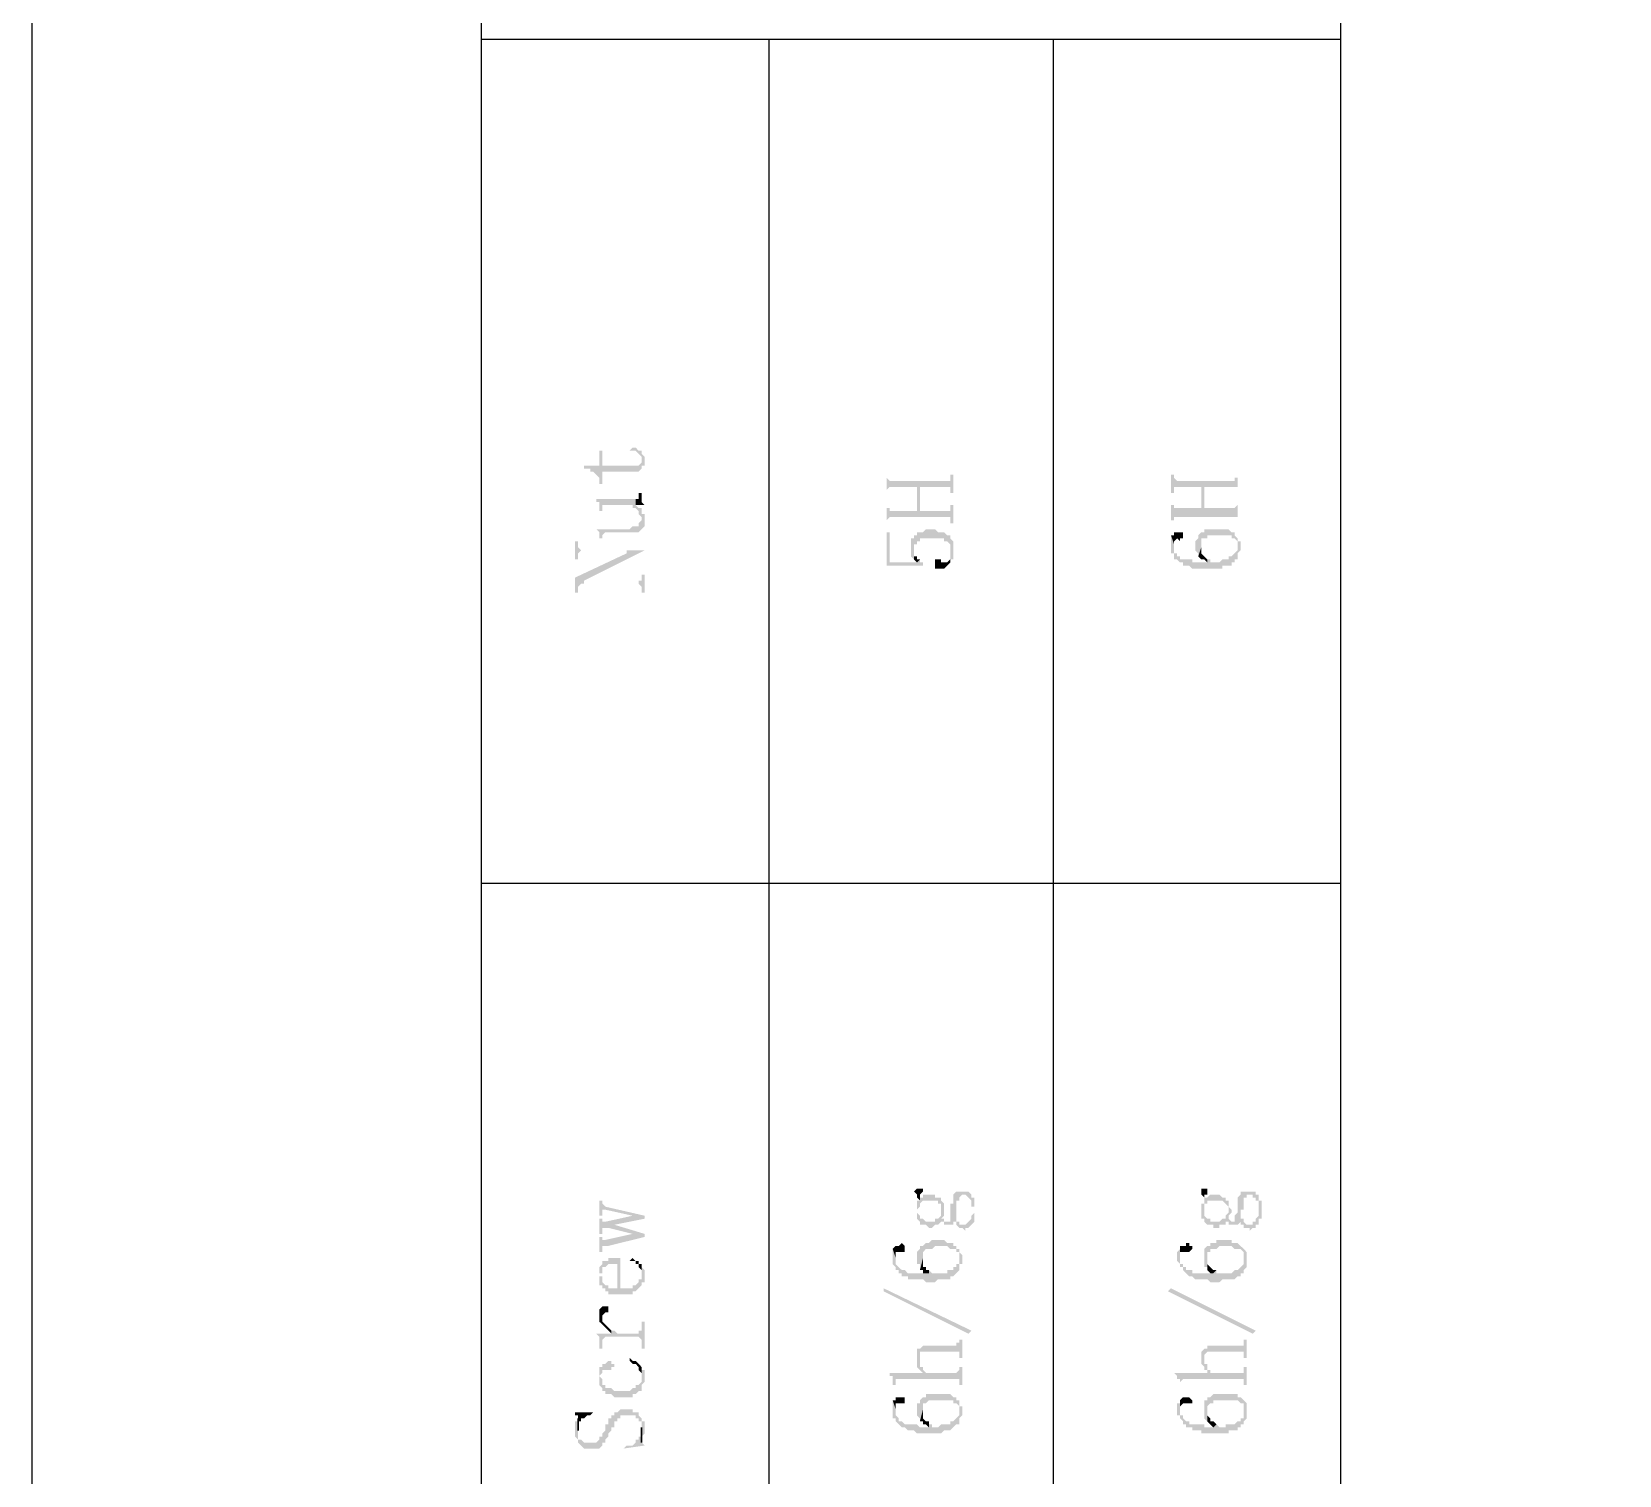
# Model space of a CAD drawing. Header units: inches. Extents: x 3613 to 8393, y -2205 to -794.
# Drawn here: x 7484.47 to 7508.15, y -1386.99 to -1365.45 of the extents above; entities that cross this region are included whole.
import ezdxf

# ---------------------------------------------------------------- set-up
doc = ezdxf.new("R2010")
doc.units = ezdxf.units.IN
doc.header["$MEASUREMENT"] = 0

msp = doc.modelspace()

# ---------------------------------------------------------------- hatches: boundary and pattern name
at = {"transparency": 33554559}
for points in [[(7492.71, -1371.923), (7492.71, -1371.968), (7492.8, -1371.968), (7492.8, -1372.013), (7492.845, -1372.013), (7492.89, -1372.059), (7492.89, -1372.059), (7492.935, -1372.104), (7492.935, -1372.194), (7492.981, -1372.194), (7492.981, -1372.013), (7493.522, -1372.013), (7493.567, -1371.968), (7493.567, -1371.833), (7493.567, -1371.878), (7493.567, -1371.878), (7493.522, -1371.923), (7492.981, -1371.923), (7492.981, -1371.698), (7492.935, -1371.698), (7492.935, -1371.923)], [(7493.387, -1371.698), (7493.477, -1371.698), (7493.522, -1371.743), (7493.522, -1371.743), (7493.567, -1371.788), (7493.567, -1371.968), (7493.567, -1371.923), (7493.612, -1371.923), (7493.612, -1371.833), (7493.612, -1371.788), (7493.567, -1371.743), (7493.567, -1371.698), (7493.522, -1371.698), (7493.477, -1371.652), (7493.432, -1371.652)], [(7497.223, -1372.059), (7497.223, -1372.329), (7497.223, -1372.284), (7497.223, -1372.284), (7497.268, -1372.239), (7497.674, -1372.239), (7497.674, -1372.6), (7497.719, -1372.239), (7498.171, -1372.239), (7498.171, -1372.284), (7498.171, -1372.329), (7498.216, -1372.329), (7498.216, -1372.059), (7498.171, -1372.059), (7498.171, -1372.104), (7498.171, -1372.149), (7497.268, -1372.149), (7497.223, -1372.104)], [(7501.465, -1372.059), (7501.465, -1372.329), (7501.511, -1372.329), (7501.511, -1372.239), (7501.917, -1372.239), (7501.917, -1372.555), (7501.962, -1372.239), (7502.458, -1372.239), (7502.458, -1372.329), (7502.458, -1372.059), (7502.458, -1372.104), (7502.413, -1372.104), (7502.413, -1372.149), (7501.556, -1372.149), (7501.511, -1372.104), (7501.511, -1372.059), (7501.511, -1372.059)], [(7492.89, -1372.42), (7492.89, -1372.465), (7492.935, -1372.465), (7492.935, -1372.51), (7492.935, -1372.6), (7492.981, -1372.6), (7492.981, -1372.555), (7492.981, -1372.51), (7493.432, -1372.51), (7493.432, -1372.555), (7493.477, -1372.555), (7493.522, -1372.6), (7493.522, -1372.645), (7493.522, -1372.645), (7493.567, -1372.69), (7493.567, -1372.736), (7493.567, -1372.555), (7493.522, -1372.555), (7493.477, -1372.51), (7493.477, -1372.42)], [(7493.477, -1372.42), (7493.477, -1372.51), (7493.612, -1372.51), (7493.567, -1372.465), (7493.567, -1372.42), (7493.567, -1372.329), (7493.522, -1372.329), (7493.522, -1372.375), (7493.522, -1372.42), (7493.522, -1372.42)], [(7497.223, -1372.51), (7497.223, -1372.781), (7497.223, -1372.736), (7497.223, -1372.736), (7497.268, -1372.69), (7498.171, -1372.69), (7498.171, -1372.781), (7498.216, -1372.781), (7498.216, -1372.51), (7498.171, -1372.51), (7498.171, -1372.555), (7498.171, -1372.6), (7497.719, -1372.6), (7497.719, -1372.239), (7497.674, -1372.6), (7497.268, -1372.6), (7497.268, -1372.555), (7497.223, -1372.555), (7497.223, -1372.51)], [(7501.465, -1372.51), (7501.465, -1372.736), (7501.511, -1372.736), (7501.511, -1372.69), (7502.458, -1372.69), (7502.458, -1372.736), (7502.458, -1372.51), (7502.458, -1372.51), (7502.413, -1372.555), (7501.962, -1372.555), (7501.962, -1372.239), (7501.917, -1372.555), (7501.511, -1372.555), (7501.511, -1372.51), (7501.511, -1372.51)], [(7492.89, -1372.871), (7492.89, -1372.871), (7492.935, -1372.916), (7492.935, -1372.961), (7492.935, -1373.006), (7492.981, -1373.006), (7492.981, -1372.961), (7492.981, -1372.961), (7493.026, -1372.916), (7493.522, -1372.916), (7493.567, -1372.871), (7493.567, -1372.871), (7493.612, -1372.826), (7493.612, -1372.736), (7493.612, -1372.645), (7493.567, -1372.645), (7493.567, -1372.6), (7493.567, -1372.555), (7493.567, -1372.736), (7493.567, -1372.736), (7493.522, -1372.781), (7493.522, -1372.826), (7493.432, -1372.826), (7493.387, -1372.871)], [(7497.223, -1372.916), (7497.223, -1373.413), (7497.765, -1373.413), (7497.765, -1373.367), (7497.719, -1373.367), (7497.719, -1373.322), (7497.674, -1373.367), (7497.268, -1373.367), (7497.268, -1372.916)], [(7497.584, -1373.142), (7497.584, -1373.187), (7497.584, -1373.277), (7497.584, -1373.277), (7497.629, -1373.322), (7497.629, -1373.142), (7497.629, -1373.097), (7497.674, -1373.097), (7497.674, -1373.052), (7497.719, -1373.052), (7497.719, -1373.006), (7498.08, -1373.006), (7498.08, -1373.052), (7498.126, -1373.052), (7498.171, -1373.097), (7498.171, -1373.142), (7498.171, -1373.322), (7498.216, -1373.322), (7498.216, -1373.232), (7498.216, -1373.142), (7498.216, -1373.052), (7498.216, -1373.052), (7498.171, -1373.006), (7498.171, -1372.961), (7498.126, -1372.961), (7498.08, -1372.916), (7497.99, -1372.916), (7497.945, -1372.871), (7497.81, -1372.871), (7497.765, -1372.916), (7497.674, -1372.916), (7497.674, -1372.961), (7497.629, -1372.961), (7497.629, -1373.006), (7497.584, -1373.006), (7497.584, -1373.097), (7497.584, -1373.097)], [(7501.465, -1372.961), (7501.511, -1373.097), (7501.511, -1373.052), (7501.511, -1373.052), (7501.556, -1373.006), (7501.556, -1373.006), (7501.601, -1373.052), (7501.601, -1373.006), (7501.646, -1373.006), (7501.646, -1372.961), (7501.646, -1372.916), (7501.511, -1372.916), (7501.511, -1372.961)], [(7501.826, -1373.142), (7501.826, -1373.187), (7501.826, -1373.187), (7501.872, -1373.232), (7501.872, -1373.277), (7501.872, -1373.277), (7501.917, -1373.142), (7501.917, -1373.097), (7501.917, -1373.006), (7502.007, -1373.006), (7502.007, -1372.961), (7502.368, -1372.961), (7502.368, -1373.006), (7502.413, -1373.006), (7502.458, -1373.052), (7502.458, -1373.097), (7502.458, -1373.277), (7502.458, -1373.232), (7502.503, -1373.187), (7502.503, -1373.142), (7502.503, -1373.052), (7502.458, -1373.052), (7502.458, -1373.006), (7502.458, -1373.006), (7502.413, -1372.961), (7502.413, -1372.916), (7502.368, -1372.916), (7502.323, -1372.871), (7501.962, -1372.871), (7501.962, -1372.916), (7501.917, -1372.916), (7501.872, -1372.961), (7501.872, -1373.006), (7501.826, -1373.052), (7501.826, -1373.097)], [(7492.574, -1373.052), (7492.574, -1373.322), (7492.619, -1373.322), (7492.619, -1373.232), (7492.619, -1373.232), (7492.665, -1373.187), (7493.342, -1373.187), (7493.342, -1373.232), (7493.612, -1373.187), (7492.665, -1373.187), (7492.619, -1373.142), (7492.619, -1373.052)], [(7501.465, -1373.097), (7501.465, -1373.187), (7501.465, -1373.232), (7501.511, -1373.232), (7501.511, -1373.322), (7501.556, -1373.322), (7501.601, -1373.367), (7501.646, -1373.367), (7501.646, -1373.413), (7501.736, -1373.413), (7501.781, -1373.458), (7502.233, -1373.458), (7502.233, -1373.413), (7502.368, -1373.413), (7502.368, -1373.367), (7502.413, -1373.367), (7502.413, -1373.322), (7502.458, -1373.322), (7502.458, -1373.142), (7502.458, -1373.187), (7502.458, -1373.187), (7502.413, -1373.232), (7502.413, -1373.232), (7502.368, -1373.277), (7502.323, -1373.277), (7502.323, -1373.322), (7502.233, -1373.322), (7502.187, -1373.367), (7502.052, -1373.367), (7502.052, -1373.322), (7502.007, -1373.322), (7502.007, -1373.367), (7501.781, -1373.367), (7501.781, -1373.322), (7501.601, -1373.322), (7501.601, -1373.277), (7501.556, -1373.277), (7501.556, -1373.232), (7501.511, -1373.232), (7501.511, -1373.142), (7501.511, -1373.097), (7501.465, -1372.961), (7501.465, -1373.052), (7501.465, -1373.052)], [(7501.872, -1373.277), (7501.917, -1373.322), (7501.962, -1373.322), (7502.007, -1373.367), (7502.007, -1373.322), (7502.007, -1373.322), (7501.962, -1373.277), (7501.962, -1373.277), (7501.917, -1373.232), (7501.917, -1373.142), (7501.917, -1373.142)], [(7492.574, -1373.593), (7492.574, -1373.819), (7492.619, -1373.819), (7492.619, -1373.729), (7492.619, -1373.729), (7492.665, -1373.683), (7492.71, -1373.638), (7493.612, -1373.187), (7493.342, -1373.232)], [(7497.629, -1373.322), (7497.629, -1373.322), (7497.674, -1373.367), (7497.674, -1373.367), (7497.719, -1373.322), (7497.674, -1373.322), (7497.674, -1373.277), (7497.629, -1373.277), (7497.629, -1373.187), (7497.629, -1373.187)], [(7497.945, -1373.413), (7497.945, -1373.458), (7498.08, -1373.458), (7498.126, -1373.413), (7498.126, -1373.413), (7498.171, -1373.367), (7498.171, -1373.187), (7498.171, -1373.232), (7498.171, -1373.322), (7498.171, -1373.322), (7498.126, -1373.367), (7498.035, -1373.367), (7498.035, -1373.322), (7497.945, -1373.322), (7497.945, -1373.367)], [(7492.665, -1373.683), (7493.522, -1373.683), (7493.567, -1373.729), (7493.567, -1373.819), (7493.612, -1373.819), (7493.612, -1373.548), (7493.567, -1373.548), (7493.567, -1373.638), (7493.522, -1373.638), (7493.522, -1373.683), (7492.71, -1373.683), (7492.71, -1373.638)], [(7497.629, -1382.755), (7497.629, -1382.755), (7497.674, -1382.8), (7497.674, -1382.845), (7497.719, -1382.89), (7497.719, -1382.8), (7497.719, -1382.8), (7497.765, -1382.755), (7497.765, -1382.71), (7497.674, -1382.71)], [(7497.674, -1383.161), (7497.719, -1383.206), (7497.719, -1383.251), (7497.81, -1383.251), (7497.855, -1383.297), (7497.9, -1383.297), (7497.945, -1383.251), (7497.99, -1383.251), (7498.035, -1383.206), (7498.08, -1383.206), (7498.08, -1383.251), (7498.216, -1383.251), (7498.216, -1383.206), (7498.261, -1383.206), (7498.261, -1383.251), (7498.261, -1383.251), (7498.306, -1383.297), (7498.351, -1383.297), (7498.396, -1383.342), (7498.396, -1383.297), (7498.442, -1383.297), (7498.487, -1383.251), (7498.487, -1383.251), (7498.532, -1383.206), (7498.532, -1383.161), (7498.532, -1383.026), (7498.532, -1382.981), (7498.532, -1382.89), (7498.532, -1382.845), (7498.532, -1383.026), (7498.532, -1383.071), (7498.487, -1383.116), (7498.487, -1383.161), (7498.487, -1383.161), (7498.442, -1383.206), (7498.442, -1383.206), (7498.396, -1383.251), (7498.306, -1383.251), (7498.306, -1383.206), (7498.261, -1383.206), (7498.261, -1383.161), (7498.261, -1382.755), (7498.216, -1382.8), (7498.216, -1382.89), (7498.216, -1382.935), (7498.171, -1382.935), (7498.171, -1383.026), (7498.171, -1383.071), (7498.171, -1383.161), (7498.171, -1383.206), (7498.08, -1383.206), (7498.08, -1383.161), (7498.035, -1383.161), (7498.035, -1383.026), (7498.035, -1383.071), (7498.035, -1383.116), (7498.035, -1383.116), (7497.99, -1383.161), (7497.945, -1383.161), (7497.945, -1383.206), (7497.81, -1383.206), (7497.765, -1383.161), (7497.719, -1383.161), (7497.719, -1383.116), (7497.719, -1383.116), (7497.674, -1383.071), (7497.674, -1383.026)], [(7497.674, -1383.026), (7497.674, -1383.071), (7497.674, -1383.161), (7497.674, -1383.026), (7497.674, -1383.026), (7497.719, -1382.981), (7497.719, -1382.935), (7497.719, -1382.935), (7497.765, -1382.89), (7497.99, -1382.89), (7497.99, -1382.935), (7498.035, -1382.935), (7498.035, -1383.026), (7498.035, -1383.161), (7498.08, -1383.116), (7498.08, -1383.026), (7498.08, -1382.935), (7498.08, -1382.935), (7498.035, -1382.89), (7498.035, -1382.845), (7497.945, -1382.845), (7497.945, -1382.8), (7497.765, -1382.8), (7497.765, -1382.845), (7497.719, -1382.845), (7497.719, -1382.8), (7497.719, -1382.89), (7497.674, -1382.89), (7497.674, -1382.935)], [(7498.261, -1382.755), (7498.261, -1383.161), (7498.261, -1383.116), (7498.261, -1383.026), (7498.261, -1382.981), (7498.261, -1382.89), (7498.306, -1382.89), (7498.306, -1382.845), (7498.306, -1382.845), (7498.351, -1382.8), (7498.396, -1382.8), (7498.442, -1382.845), (7498.442, -1382.845), (7498.487, -1382.89), (7498.487, -1382.981), (7498.532, -1382.981), (7498.532, -1383.026), (7498.532, -1382.845), (7498.487, -1382.845), (7498.487, -1382.8), (7498.487, -1382.8), (7498.442, -1382.755)], [(7501.917, -1382.755), (7501.917, -1382.8), (7501.917, -1382.8), (7501.962, -1382.845), (7501.962, -1382.89), (7501.962, -1382.8), (7502.007, -1382.8), (7502.007, -1382.755), (7502.007, -1382.71), (7501.917, -1382.71)], [(7501.917, -1383.026), (7501.917, -1383.071), (7501.917, -1383.161), (7501.962, -1383.161), (7501.962, -1383.026), (7501.962, -1382.935), (7502.007, -1382.935), (7502.007, -1382.89), (7502.233, -1382.89), (7502.278, -1382.935), (7502.278, -1382.935), (7502.323, -1382.981), (7502.323, -1383.026), (7502.323, -1383.161), (7502.323, -1383.116), (7502.323, -1383.116), (7502.368, -1383.071), (7502.368, -1383.026), (7502.368, -1383.026), (7502.323, -1382.981), (7502.323, -1382.935), (7502.323, -1382.89), (7502.278, -1382.89), (7502.278, -1382.845), (7502.233, -1382.845), (7502.187, -1382.8), (7502.052, -1382.8), (7502.007, -1382.845), (7501.962, -1382.845), (7501.962, -1382.8), (7501.962, -1382.89), (7501.962, -1382.935), (7501.917, -1382.935)], [(7501.962, -1383.161), (7501.962, -1383.206), (7501.962, -1383.206), (7502.007, -1383.251), (7502.097, -1383.251), (7502.097, -1383.297), (7502.187, -1383.297), (7502.187, -1383.251), (7502.278, -1383.251), (7502.278, -1383.206), (7502.323, -1383.206), (7502.323, -1383.251), (7502.458, -1383.251), (7502.503, -1383.206), (7502.503, -1383.251), (7502.549, -1383.251), (7502.549, -1383.297), (7502.639, -1383.297), (7502.639, -1383.342), (7502.684, -1383.297), (7502.729, -1383.297), (7502.729, -1383.251), (7502.774, -1383.251), (7502.774, -1383.206), (7502.774, -1383.161), (7502.819, -1383.161), (7502.819, -1383.026), (7502.819, -1382.981), (7502.819, -1382.89), (7502.774, -1382.89), (7502.774, -1382.845), (7502.774, -1383.026), (7502.774, -1383.116), (7502.774, -1383.116), (7502.729, -1383.161), (7502.729, -1383.206), (7502.684, -1383.206), (7502.684, -1383.251), (7502.594, -1383.251), (7502.549, -1383.206), (7502.549, -1383.161), (7502.503, -1383.161), (7502.503, -1382.755), (7502.503, -1382.8), (7502.503, -1382.8), (7502.458, -1382.845), (7502.458, -1382.89), (7502.458, -1382.935), (7502.458, -1383.026), (7502.458, -1383.071), (7502.458, -1383.071), (7502.413, -1383.116), (7502.413, -1383.161), (7502.413, -1383.206), (7502.368, -1383.206), (7502.323, -1383.161), (7502.323, -1383.026), (7502.323, -1383.071), (7502.323, -1383.071), (7502.278, -1383.116), (7502.278, -1383.161), (7502.233, -1383.161), (7502.187, -1383.206), (7502.052, -1383.206), (7502.052, -1383.161), (7502.007, -1383.161), (7501.962, -1383.116), (7501.962, -1383.026)], [(7502.503, -1382.755), (7502.503, -1383.161), (7502.503, -1383.116), (7502.503, -1383.026), (7502.549, -1383.026), (7502.549, -1382.981), (7502.549, -1382.89), (7502.549, -1382.845), (7502.594, -1382.845), (7502.594, -1382.8), (7502.684, -1382.8), (7502.684, -1382.845), (7502.729, -1382.845), (7502.729, -1382.89), (7502.774, -1382.89), (7502.774, -1382.981), (7502.774, -1383.026), (7502.774, -1382.845), (7502.774, -1382.8), (7502.729, -1382.8), (7502.729, -1382.755), (7502.549, -1382.755)], [(7492.935, -1382.89), (7492.935, -1383.116), (7492.981, -1383.116), (7492.981, -1383.071), (7492.981, -1383.026), (7493.026, -1383.026), (7493.432, -1383.116), (7493.432, -1383.116), (7493.612, -1383.161), (7493.612, -1383.116), (7493.026, -1382.981), (7493.026, -1382.981), (7492.981, -1382.935), (7492.981, -1382.89)], [(7492.935, -1383.161), (7492.935, -1383.387), (7492.981, -1383.387), (7492.981, -1383.342), (7492.981, -1383.297), (7493.071, -1383.297), (7493.161, -1383.251), (7493.612, -1383.161), (7493.432, -1383.116), (7493.026, -1383.206), (7492.981, -1383.206), (7492.981, -1383.161), (7492.981, -1383.161)], [(7493.071, -1383.297), (7493.432, -1383.387), (7493.432, -1383.387), (7493.612, -1383.432), (7493.612, -1383.387), (7493.161, -1383.251)], [(7492.935, -1383.432), (7492.935, -1383.658), (7492.981, -1383.658), (7492.981, -1383.612), (7492.981, -1383.567), (7493.071, -1383.567), (7493.612, -1383.432), (7493.432, -1383.387), (7493.026, -1383.477), (7492.981, -1383.477), (7492.981, -1383.432), (7492.981, -1383.432)], [(7497.313, -1383.612), (7497.358, -1383.748), (7497.358, -1383.703), (7497.358, -1383.658), (7497.494, -1383.658), (7497.494, -1383.612), (7497.494, -1383.567), (7497.494, -1383.567), (7497.449, -1383.522), (7497.449, -1383.522), (7497.403, -1383.567), (7497.358, -1383.567)], [(7497.674, -1383.748), (7497.674, -1383.838), (7497.719, -1383.838), (7497.719, -1383.883), (7497.719, -1383.928), (7497.765, -1383.748), (7497.765, -1383.658), (7497.765, -1383.658), (7497.81, -1383.612), (7497.9, -1383.612), (7497.945, -1383.567), (7498.126, -1383.567), (7498.171, -1383.612), (7498.261, -1383.612), (7498.261, -1383.658), (7498.306, -1383.658), (7498.306, -1383.748), (7498.306, -1383.928), (7498.306, -1383.838), (7498.351, -1383.838), (7498.351, -1383.748), (7498.351, -1383.703), (7498.351, -1383.703), (7498.306, -1383.658), (7498.306, -1383.612), (7498.261, -1383.612), (7498.261, -1383.567), (7498.216, -1383.567), (7498.216, -1383.522), (7498.126, -1383.522), (7498.08, -1383.477), (7497.9, -1383.477), (7497.855, -1383.522), (7497.81, -1383.522), (7497.765, -1383.567), (7497.719, -1383.567), (7497.719, -1383.612), (7497.719, -1383.612), (7497.674, -1383.658), (7497.674, -1383.703), (7497.674, -1383.703)], [(7501.601, -1383.612), (7501.601, -1383.748), (7501.601, -1383.703), (7501.601, -1383.658), (7501.736, -1383.658), (7501.781, -1383.612), (7501.781, -1383.567), (7501.736, -1383.567), (7501.736, -1383.522), (7501.691, -1383.522), (7501.691, -1383.567), (7501.601, -1383.567)], [(7501.962, -1383.748), (7501.962, -1383.838), (7501.962, -1383.883), (7502.007, -1383.883), (7502.007, -1383.928), (7502.007, -1383.748), (7502.007, -1383.658), (7502.052, -1383.658), (7502.052, -1383.612), (7502.142, -1383.612), (7502.187, -1383.567), (7502.368, -1383.567), (7502.413, -1383.612), (7502.503, -1383.612), (7502.549, -1383.658), (7502.549, -1383.748), (7502.549, -1383.928), (7502.594, -1383.883), (7502.594, -1383.838), (7502.594, -1383.748), (7502.594, -1383.703), (7502.594, -1383.658), (7502.594, -1383.658), (7502.549, -1383.612), (7502.549, -1383.612), (7502.503, -1383.567), (7502.503, -1383.567), (7502.458, -1383.522), (7502.368, -1383.522), (7502.368, -1383.477), (7502.142, -1383.477), (7502.142, -1383.522), (7502.052, -1383.522), (7502.052, -1383.567), (7502.007, -1383.567), (7501.962, -1383.612), (7501.962, -1383.703), (7501.962, -1383.703)], [(7492.935, -1383.883), (7492.935, -1384.019), (7492.935, -1383.974), (7492.981, -1383.974), (7492.981, -1383.928), (7492.981, -1383.883), (7493.026, -1383.883), (7493.071, -1383.838), (7493.206, -1383.838), (7493.206, -1384.199), (7493.251, -1384.289), (7493.432, -1384.289), (7493.432, -1384.244), (7493.477, -1384.244), (7493.522, -1384.199), (7493.522, -1384.199), (7493.567, -1384.154), (7493.567, -1384.109), (7493.612, -1384.109), (7493.612, -1384.019), (7493.612, -1383.974), (7493.612, -1383.928), (7493.567, -1383.883), (7493.567, -1383.838), (7493.567, -1383.974), (7493.567, -1384.064), (7493.522, -1384.064), (7493.522, -1384.109), (7493.522, -1384.109), (7493.477, -1384.154), (7493.432, -1384.154), (7493.432, -1384.199), (7493.251, -1384.199), (7493.251, -1383.748), (7493.071, -1383.748), (7493.071, -1383.793), (7492.981, -1383.793), (7492.981, -1383.838), (7492.981, -1383.838)], [(7493.387, -1383.793), (7493.477, -1383.793), (7493.477, -1383.838), (7493.522, -1383.838), (7493.522, -1383.883), (7493.522, -1383.883), (7493.567, -1383.928), (7493.567, -1383.974), (7493.567, -1383.838), (7493.522, -1383.838), (7493.522, -1383.793), (7493.477, -1383.793), (7493.432, -1383.748), (7493.432, -1383.748)], [(7497.313, -1383.703), (7497.313, -1383.793), (7497.313, -1383.838), (7497.313, -1383.838), (7497.358, -1383.883), (7497.358, -1383.928), (7497.403, -1383.928), (7497.403, -1383.974), (7497.449, -1383.974), (7497.449, -1384.019), (7497.539, -1384.019), (7497.539, -1384.064), (7497.765, -1384.064), (7497.81, -1384.109), (7497.945, -1384.109), (7497.99, -1384.064), (7498.171, -1384.064), (7498.171, -1384.019), (7498.216, -1384.019), (7498.261, -1383.974), (7498.261, -1383.974), (7498.306, -1383.928), (7498.306, -1383.748), (7498.306, -1383.793), (7498.306, -1383.838), (7498.261, -1383.838), (7498.261, -1383.883), (7498.216, -1383.883), (7498.216, -1383.928), (7498.126, -1383.928), (7498.126, -1383.974), (7497.9, -1383.974), (7497.855, -1383.928), (7497.855, -1383.974), (7497.539, -1383.974), (7497.494, -1383.928), (7497.449, -1383.928), (7497.403, -1383.883), (7497.403, -1383.883), (7497.358, -1383.838), (7497.358, -1383.748), (7497.358, -1383.748), (7497.313, -1383.612)], [(7497.719, -1383.928), (7497.765, -1383.928), (7497.765, -1383.974), (7497.855, -1383.974), (7497.855, -1383.928), (7497.81, -1383.928), (7497.81, -1383.883), (7497.765, -1383.883), (7497.765, -1383.793), (7497.765, -1383.748)], [(7501.556, -1383.703), (7501.556, -1383.793), (7501.556, -1383.793), (7501.601, -1383.838), (7501.601, -1383.883), (7501.646, -1383.883), (7501.646, -1383.928), (7501.646, -1383.928), (7501.691, -1383.974), (7501.691, -1383.974), (7501.736, -1384.019), (7501.781, -1384.019), (7501.826, -1384.064), (7502.007, -1384.064), (7502.052, -1384.109), (7502.187, -1384.109), (7502.233, -1384.064), (7502.413, -1384.064), (7502.458, -1384.019), (7502.503, -1384.019), (7502.503, -1383.974), (7502.549, -1383.974), (7502.549, -1383.928), (7502.549, -1383.748), (7502.549, -1383.793), (7502.549, -1383.838), (7502.549, -1383.838), (7502.503, -1383.883), (7502.503, -1383.883), (7502.458, -1383.928), (7502.413, -1383.928), (7502.368, -1383.974), (7502.142, -1383.974), (7502.142, -1383.928), (7502.097, -1383.974), (7501.781, -1383.974), (7501.781, -1383.928), (7501.691, -1383.928), (7501.691, -1383.883), (7501.646, -1383.883), (7501.646, -1383.838), (7501.601, -1383.838), (7501.601, -1383.748), (7501.601, -1383.612), (7501.601, -1383.612), (7501.556, -1383.658)], [(7502.007, -1383.928), (7502.007, -1383.928), (7502.052, -1383.974), (7502.097, -1383.974), (7502.142, -1383.928), (7502.097, -1383.928), (7502.052, -1383.883), (7502.052, -1383.883), (7502.007, -1383.838), (7502.007, -1383.793), (7502.007, -1383.748)], [(7492.935, -1384.019), (7492.935, -1384.109), (7492.935, -1384.154), (7492.981, -1384.154), (7492.981, -1384.199), (7493.026, -1384.199), (7493.026, -1384.244), (7493.071, -1384.244), (7493.071, -1384.289), (7493.251, -1384.289), (7493.206, -1384.199), (7493.071, -1384.199), (7493.071, -1384.154), (7493.026, -1384.154), (7492.981, -1384.109), (7492.981, -1384.019), (7492.935, -1384.019), (7492.935, -1383.883), (7492.935, -1383.928), (7492.935, -1383.974)], [(7498.487, -1384.831), (7498.442, -1384.876), (7497.178, -1384.244), (7497.178, -1384.199)], [(7502.729, -1384.831), (7502.684, -1384.876), (7501.42, -1384.244), (7501.465, -1384.199)], [(7492.935, -1384.605), (7492.935, -1384.651), (7492.935, -1384.696), (7492.981, -1384.741), (7492.981, -1384.605), (7492.981, -1384.605), (7493.026, -1384.56), (7493.071, -1384.56), (7493.071, -1384.515), (7493.071, -1384.47), (7492.981, -1384.47), (7492.935, -1384.515), (7492.935, -1384.56)], [(7492.89, -1384.876), (7492.89, -1384.876), (7492.935, -1384.921), (7492.935, -1384.966), (7492.935, -1385.057), (7492.935, -1385.102), (7492.981, -1385.102), (7492.981, -1384.966), (7492.981, -1384.966), (7493.026, -1384.921), (7493.522, -1384.921), (7493.567, -1384.966), (7493.567, -1385.102), (7493.612, -1385.102), (7493.612, -1384.696), (7493.567, -1384.696), (7493.567, -1384.831), (7493.522, -1384.831), (7493.522, -1384.876), (7493.206, -1384.876), (7493.161, -1384.831), (7493.116, -1384.831), (7493.116, -1384.876)], [(7492.981, -1384.741), (7492.981, -1384.741), (7493.026, -1384.786), (7493.026, -1384.786), (7493.071, -1384.831), (7493.071, -1384.831), (7493.116, -1384.876), (7493.116, -1384.831), (7493.116, -1384.831), (7493.071, -1384.786), (7493.071, -1384.786), (7493.026, -1384.741), (7493.026, -1384.741), (7492.981, -1384.696), (7492.981, -1384.651), (7492.981, -1384.605)], [(7497.719, -1385.102), (7497.719, -1385.237), (7497.719, -1385.192), (7497.719, -1385.147), (7498.306, -1385.147), (7498.306, -1385.237), (7498.351, -1385.237), (7498.351, -1384.966), (7498.306, -1384.966), (7498.306, -1385.012), (7498.261, -1385.012), (7498.261, -1385.057), (7497.765, -1385.057)], [(7501.962, -1385.102), (7501.962, -1385.237), (7501.962, -1385.192), (7501.962, -1385.192), (7502.007, -1385.147), (7502.549, -1385.147), (7502.549, -1385.237), (7502.594, -1385.237), (7502.594, -1384.966), (7502.549, -1384.966), (7502.549, -1385.012), (7502.549, -1385.057), (7502.007, -1385.057), (7502.007, -1385.102)], [(7493.387, -1385.282), (7493.387, -1385.282), (7493.432, -1385.327), (7493.477, -1385.327), (7493.522, -1385.373), (7493.522, -1385.418), (7493.567, -1385.463), (7493.567, -1385.508), (7493.567, -1385.373), (7493.522, -1385.327), (7493.522, -1385.327), (7493.477, -1385.282), (7493.432, -1385.282), (7493.387, -1385.237)], [(7497.674, -1385.237), (7497.674, -1385.282), (7497.674, -1385.373), (7497.674, -1385.373), (7497.719, -1385.418), (7497.719, -1385.418), (7497.765, -1385.463), (7497.765, -1385.418), (7497.765, -1385.373), (7497.719, -1385.373), (7497.719, -1385.327), (7497.719, -1385.102), (7497.674, -1385.102), (7497.674, -1385.147), (7497.674, -1385.192)], [(7501.917, -1385.237), (7501.917, -1385.282), (7501.917, -1385.327), (7501.962, -1385.373), (7501.962, -1385.418), (7502.007, -1385.418), (7502.007, -1385.463), (7502.052, -1385.463), (7502.052, -1385.418), (7502.007, -1385.418), (7502.007, -1385.373), (7502.007, -1385.327), (7501.962, -1385.327), (7501.962, -1385.102), (7501.962, -1385.102), (7501.917, -1385.147), (7501.917, -1385.192)], [(7492.935, -1385.508), (7492.935, -1385.598), (7492.935, -1385.643), (7492.935, -1385.508), (7492.935, -1385.508), (7492.981, -1385.463), (7492.981, -1385.418), (7493.116, -1385.418), (7493.116, -1385.373), (7493.161, -1385.373), (7493.161, -1385.327), (7493.116, -1385.327), (7493.116, -1385.282), (7493.071, -1385.282), (7493.026, -1385.327), (7492.981, -1385.327), (7492.981, -1385.373), (7492.935, -1385.373), (7492.935, -1385.463), (7492.935, -1385.463)], [(7492.935, -1385.643), (7492.981, -1385.689), (7492.981, -1385.734), (7493.026, -1385.734), (7493.026, -1385.779), (7493.116, -1385.779), (7493.161, -1385.824), (7493.432, -1385.824), (7493.432, -1385.779), (7493.477, -1385.779), (7493.522, -1385.734), (7493.567, -1385.734), (7493.567, -1385.689), (7493.567, -1385.643), (7493.612, -1385.598), (7493.612, -1385.508), (7493.612, -1385.418), (7493.567, -1385.418), (7493.567, -1385.373), (7493.567, -1385.508), (7493.567, -1385.553), (7493.567, -1385.598), (7493.522, -1385.643), (7493.477, -1385.643), (7493.477, -1385.689), (7493.432, -1385.689), (7493.387, -1385.734), (7493.161, -1385.734), (7493.116, -1385.689), (7493.026, -1385.689), (7493.026, -1385.643), (7492.981, -1385.643), (7492.981, -1385.598), (7492.981, -1385.553), (7492.935, -1385.508)], [(7497.268, -1385.463), (7497.268, -1385.508), (7497.313, -1385.508), (7497.313, -1385.553), (7497.313, -1385.643), (7497.358, -1385.643), (7497.358, -1385.598), (7497.358, -1385.553), (7498.306, -1385.553), (7498.306, -1385.643), (7498.351, -1385.643), (7498.351, -1385.373), (7498.306, -1385.373), (7498.306, -1385.418), (7498.306, -1385.418), (7498.261, -1385.463), (7497.81, -1385.463), (7497.765, -1385.418), (7497.765, -1385.463)], [(7501.511, -1385.463), (7501.511, -1385.463), (7501.556, -1385.508), (7501.556, -1385.553), (7501.601, -1385.553), (7501.601, -1385.643), (7501.601, -1385.598), (7501.601, -1385.598), (7501.646, -1385.553), (7502.549, -1385.553), (7502.549, -1385.643), (7502.594, -1385.643), (7502.594, -1385.373), (7502.549, -1385.373), (7502.549, -1385.418), (7502.549, -1385.463), (7502.052, -1385.463), (7502.052, -1385.418), (7502.052, -1385.463)], [(7497.313, -1385.869), (7497.358, -1386.004), (7497.358, -1385.959), (7497.358, -1385.914), (7497.494, -1385.914), (7497.494, -1385.869), (7497.494, -1385.824), (7497.358, -1385.824), (7497.358, -1385.869)], [(7497.313, -1386.004), (7497.313, -1386.095), (7497.313, -1386.14), (7497.358, -1386.14), (7497.358, -1386.185), (7497.358, -1386.185), (7497.403, -1386.23), (7497.403, -1386.23), (7497.449, -1386.275), (7497.494, -1386.275), (7497.539, -1386.32), (7497.629, -1386.32), (7497.674, -1386.366), (7498.035, -1386.366), (7498.08, -1386.32), (7498.171, -1386.32), (7498.216, -1386.275), (7498.216, -1386.275), (7498.261, -1386.23), (7498.306, -1386.23), (7498.306, -1386.05), (7498.306, -1386.095), (7498.306, -1386.095), (7498.261, -1386.14), (7498.261, -1386.14), (7498.216, -1386.185), (7498.171, -1386.185), (7498.171, -1386.23), (7498.035, -1386.23), (7497.99, -1386.275), (7497.9, -1386.275), (7497.9, -1386.23), (7497.855, -1386.23), (7497.855, -1386.275), (7497.719, -1386.275), (7497.674, -1386.23), (7497.494, -1386.23), (7497.449, -1386.185), (7497.403, -1386.185), (7497.403, -1386.14), (7497.358, -1386.095), (7497.358, -1386.05), (7497.358, -1386.004), (7497.313, -1385.869), (7497.313, -1385.914), (7497.313, -1385.959)], [(7497.674, -1386.004), (7497.674, -1386.095), (7497.674, -1386.095), (7497.719, -1386.14), (7497.719, -1386.185), (7497.719, -1386.185), (7497.765, -1386.004), (7497.765, -1385.959), (7497.765, -1385.914), (7497.81, -1385.914), (7497.855, -1385.869), (7498.216, -1385.869), (7498.216, -1385.914), (7498.261, -1385.914), (7498.306, -1385.959), (7498.306, -1386.185), (7498.306, -1386.14), (7498.306, -1386.14), (7498.351, -1386.095), (7498.351, -1386.004), (7498.351, -1385.959), (7498.306, -1385.959), (7498.306, -1385.869), (7498.261, -1385.869), (7498.261, -1385.824), (7498.216, -1385.824), (7498.171, -1385.779), (7497.81, -1385.779), (7497.81, -1385.824), (7497.765, -1385.824), (7497.719, -1385.869), (7497.719, -1385.914), (7497.674, -1385.914)], [(7501.556, -1386.004), (7501.556, -1386.095), (7501.601, -1386.095), (7501.601, -1386.14), (7501.601, -1386.14), (7501.646, -1386.185), (7501.646, -1386.23), (7501.691, -1386.23), (7501.691, -1386.275), (7501.781, -1386.275), (7501.781, -1386.32), (7501.917, -1386.32), (7501.917, -1386.366), (7502.323, -1386.366), (7502.323, -1386.32), (7502.458, -1386.32), (7502.458, -1386.275), (7502.503, -1386.275), (7502.503, -1386.23), (7502.549, -1386.23), (7502.549, -1386.05), (7502.549, -1386.095), (7502.549, -1386.14), (7502.503, -1386.14), (7502.503, -1386.185), (7502.458, -1386.185), (7502.413, -1386.23), (7502.278, -1386.23), (7502.278, -1386.275), (7502.187, -1386.275), (7502.142, -1386.23), (7502.142, -1386.23), (7502.097, -1386.275), (7501.962, -1386.275), (7501.962, -1386.23), (7501.736, -1386.23), (7501.736, -1386.185), (7501.691, -1386.185), (7501.646, -1386.14), (7501.646, -1386.095), (7501.601, -1386.095), (7501.601, -1386.05), (7501.601, -1385.869), (7501.601, -1385.914), (7501.556, -1385.914), (7501.556, -1385.959)], [(7501.601, -1385.869), (7501.601, -1386.004), (7501.601, -1385.959), (7501.601, -1385.959), (7501.646, -1385.914), (7501.781, -1385.914), (7501.781, -1385.869), (7501.781, -1385.869), (7501.736, -1385.824), (7501.646, -1385.824)], [(7501.962, -1386.004), (7501.962, -1386.095), (7501.962, -1386.14), (7501.962, -1386.14), (7502.007, -1386.185), (7502.007, -1386.004), (7502.007, -1385.959), (7502.007, -1385.959), (7502.052, -1385.914), (7502.097, -1385.914), (7502.097, -1385.869), (7502.458, -1385.869), (7502.503, -1385.914), (7502.549, -1385.914), (7502.549, -1385.959), (7502.549, -1386.185), (7502.594, -1386.14), (7502.594, -1386.095), (7502.594, -1386.004), (7502.594, -1385.959), (7502.594, -1385.914), (7502.549, -1385.869), (7502.549, -1385.869), (7502.503, -1385.824), (7502.458, -1385.824), (7502.458, -1385.779), (7502.097, -1385.779), (7502.052, -1385.824), (7502.007, -1385.824), (7502.007, -1385.869), (7501.962, -1385.869), (7501.962, -1385.914)], [(7492.574, -1386.32), (7492.574, -1386.411), (7492.574, -1386.411), (7492.619, -1386.456), (7492.619, -1386.501), (7492.619, -1386.501), (7492.665, -1386.546), (7492.665, -1386.546), (7492.71, -1386.591), (7492.935, -1386.591), (7492.981, -1386.546), (7492.981, -1386.501), (7493.026, -1386.501), (7493.026, -1386.456), (7493.026, -1386.456), (7493.071, -1386.411), (7493.071, -1386.366), (7493.116, -1386.32), (7493.116, -1386.275), (7493.161, -1386.275), (7493.161, -1386.185), (7493.206, -1386.185), (7493.206, -1386.14), (7493.251, -1386.14), (7493.251, -1386.095), (7493.477, -1386.095), (7493.477, -1386.14), (7493.522, -1386.14), (7493.522, -1386.185), (7493.567, -1386.185), (7493.567, -1386.275), (7493.567, -1386.456), (7493.567, -1386.411), (7493.612, -1386.366), (7493.612, -1386.275), (7493.612, -1386.185), (7493.567, -1386.185), (7493.567, -1386.14), (7493.567, -1386.14), (7493.522, -1386.095), (7493.522, -1386.05), (7493.432, -1386.05), (7493.432, -1386.004), (7493.251, -1386.004), (7493.206, -1386.05), (7493.161, -1386.05), (7493.161, -1386.095), (7493.116, -1386.095), (7493.116, -1386.14), (7493.071, -1386.14), (7493.071, -1386.23), (7493.026, -1386.23), (7493.026, -1386.32), (7492.981, -1386.366), (7492.981, -1386.411), (7492.935, -1386.411), (7492.935, -1386.456), (7492.935, -1386.456), (7492.89, -1386.501), (7492.71, -1386.501), (7492.665, -1386.456), (7492.619, -1386.456), (7492.619, -1386.366), (7492.619, -1386.185), (7492.574, -1386.185), (7492.574, -1386.275), (7492.574, -1386.275)], [(7492.574, -1386.05), (7492.574, -1386.095), (7492.619, -1386.095), (7492.619, -1386.275), (7492.619, -1386.185), (7492.665, -1386.185), (7492.665, -1386.14), (7492.71, -1386.14), (7492.755, -1386.095), (7492.8, -1386.095), (7492.845, -1386.05), (7492.8, -1386.05)], [(7497.719, -1386.185), (7497.765, -1386.185), (7497.765, -1386.23), (7497.81, -1386.23), (7497.855, -1386.275), (7497.855, -1386.185), (7497.81, -1386.185), (7497.765, -1386.14), (7497.765, -1386.095), (7497.765, -1386.004)], [(7502.007, -1386.185), (7502.007, -1386.185), (7502.052, -1386.23), (7502.052, -1386.23), (7502.097, -1386.275), (7502.142, -1386.23), (7502.097, -1386.185), (7502.052, -1386.185), (7502.052, -1386.14), (7502.052, -1386.14), (7502.007, -1386.095), (7502.007, -1386.004)], [(7493.296, -1386.591), (7493.296, -1386.591), (7493.612, -1386.546), (7493.612, -1386.546), (7493.567, -1386.501), (7493.567, -1386.366), (7493.567, -1386.411), (7493.522, -1386.411), (7493.522, -1386.456), (7493.477, -1386.456), (7493.477, -1386.501), (7493.477, -1386.501), (7493.432, -1386.546), (7493.342, -1386.546)]]:
    msp.add_hatch(color=256, dxfattribs=at).paths.add_polyline_path(points)

# ---------------------------------------------------------------- linework, layer by layer
msp.add_line((7491.175, -1259.827), (7491.175, -1546.568))
for points in [[(7904.469, -1550.827), (7904.469, -1253.827), (7484.469, -1253.827), (7484.469, -1550.827)], [(7492.619, -1386.185), (7492.619, -1386.32), (7492.619, -1386.275), (7492.619, -1386.14), (7492.619, -1386.14)], [(7493.567, -1386.366), (7493.567, -1386.501), (7493.567, -1386.456), (7493.567, -1386.275), (7493.567, -1386.32)]]:
    msp.add_lwpolyline(points, close=True)
for points in [[(7503.993, -1259.827), (7503.993, -1546.568)], [(7491.175, -1365.56), (7503.993, -1365.56)], [(7495.463, -1365.56), (7495.463, -1403.245)], [(7499.705, -1365.56), (7499.705, -1403.245)], [(7491.175, -1378.151), (7503.993, -1378.151)]]:
    msp.add_lwpolyline(points)

doc.saveas('drawing.dxf')
